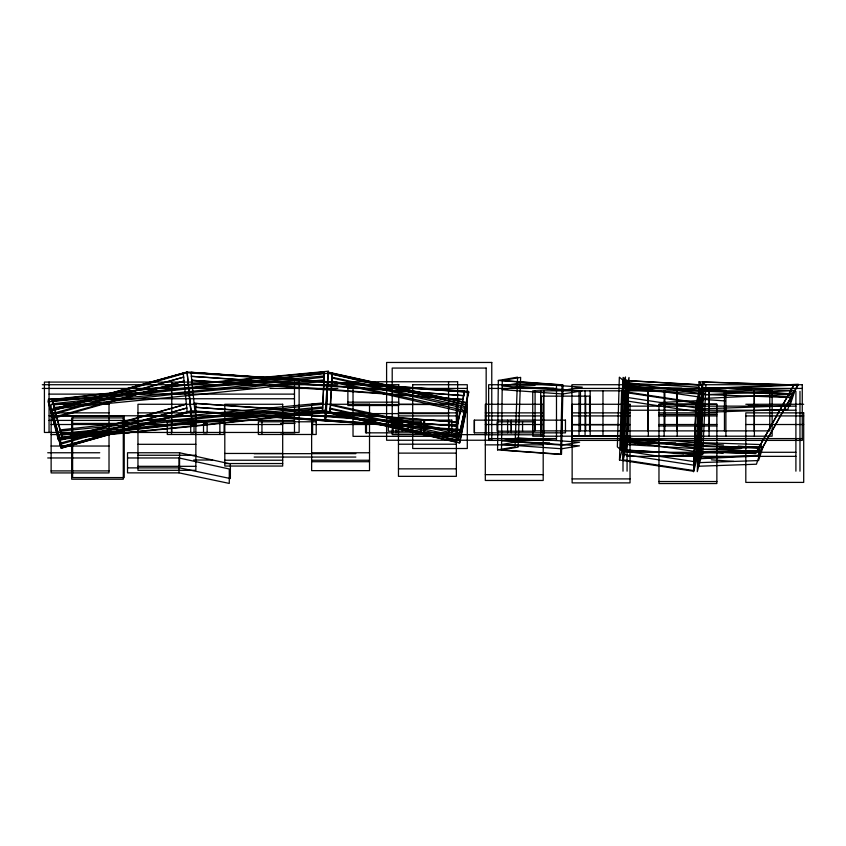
<?xml version="1.0" encoding="UTF-8"?>
<svg xmlns="http://www.w3.org/2000/svg" width="846" height="846" viewBox="0 0 846 846"><rect width="100%" height="100%" fill="white"/><g stroke="black" fill="none" stroke-linecap="round" stroke-linejoin="round"><path stroke-width="1.27" d="M579.024 436.198L579.024 390.831M580.451 430.889L580.451 390.831M628.197 430.889L628.197 390.831M658.971 404.272L716.869 404.177L716.869 483.542L658.971 483.542L658.971 404.272L716.869 404.272M664.131 436.198L664.131 390.831M664.85 430.889L664.85 390.831M676.737 430.889L676.737 390.831M497.564 449.903L498.326 380.467L517.583 377.157L515.013 446.889L497.564 449.903L560.602 454.408L562.082 385.036L498.326 380.467M501.498 449.966L502.27 380.531L520.65 377.369L518.09 447.111L501.498 449.966L561.522 454.26L563.002 384.877L502.27 380.531M468.747 392.237L468.515 391.423L187.072 371.986L191.006 411.494L61.24 448.232L51.342 411.05L187.051 372.737L468.747 392.237L458.257 440.301L325.974 411.029L326.366 412.34L459.537 442.955L467.003 405.139L328.586 373.456L328.195 372.124L466.484 402.611M187.22 412.414L61.98 446.73L51.722 409.644L183.265 373.192L187.22 412.414L61.102 448.105L51.204 410.934L183.265 373.192M460.203 429.514L191.027 410.744L191.006 411.494L460.436 430.318L468.515 391.423M194.94 411.621L324.716 419.838L456.47 429.884L194.94 411.621L190.995 372.399L464.634 391.307L456.47 429.884M62.223 438.757L52.251 399.862L188.267 384.845L324.399 371.976L322.389 412.097L192.338 426.024L62.223 438.757L62.297 437.551L192.179 423.18L187.072 371.976L51.585 409.517L61.853 446.614L191.027 410.733M187.051 372.737L187.072 371.986M190.995 372.399L464.792 391.814M619.484 460.002L621.577 391.899L625.458 376.967L623.026 446.392L619.484 460.002L693.667 471.275L696.089 403.225L621.577 391.899M623.227 459.843L625.31 391.74L629.022 377.485L626.59 446.91L623.227 459.843L693.857 470.577L696.279 402.527L625.31 391.74M620.964 449.903L623.322 380.467L619.346 377.157L617.347 446.889L620.964 449.903L698.986 454.408M624.549 449.966L626.918 380.531L623.111 377.369L621.123 447.111L624.549 449.966L698.838 454.26L702.085 384.877L626.918 380.531M697.21 458.172L699.98 388.811L798.349 384.264L758.079 455.36L697.21 458.172L693.54 471.793L695.972 403.701L699.98 388.811M700.784 458.669L703.555 389.319L798.116 384.941L757.847 456.036L700.784 458.669L697.284 471.656L699.716 403.574L703.555 389.319M696.121 451.489L699.071 381.81L793.908 384.888L755.51 453.424L696.121 451.489L699.071 454.693L702.233 385.036L623.322 380.467M699.854 451.764L702.804 382.075L793.982 385.025L755.594 453.572L699.854 451.764L702.677 454.82L705.902 385.427L702.804 382.075M322.389 412.097L324.399 371.976M325.414 421.171L328.248 371.214L188.246 384.433L48.37 399.883L48.222 401.871L58.289 439.55L192.37 426.437L326.376 412.087L326.027 410.151L192.158 422.767L58.406 437.562L58.289 439.55M325.562 421.012L327.73 382.604M326.366 412.34L328.248 371.214M329.898 412.161L332.108 373.245L466.209 402.802L457.972 440.502L329.898 412.161L330.13 412.943L459.833 442.765L467.299 404.948L332.362 374.059L332.108 373.245M330.13 412.943L332.362 374.059M324.716 419.838L327.402 381.282M456.332 429.387L464.634 391.307M52.166 401.089L188.425 387.743L324.621 373.171M328.608 373.149L188.447 388.145L48.222 401.871M192.179 423.18L322.189 410.934M626.992 390.048L664.406 388.208M675.193 389.53L699.811 388.325M660.62 402.506L698.035 400.666M625.205 444.33L649.823 443.124M637.725 444.203L662.344 442.997M672.168 443.843L696.797 442.638M658.833 456.248L683.462 455.042M671.354 456.121L695.983 454.915M42.3 384.719L255.968 384.719M270.001 384.719L337.85 384.719M42.3 388.43L255.968 388.43M270.001 388.43L337.85 388.43M347.875 388.43L398.741 388.43M412.689 388.43L467.299 388.43M488.639 388.43L556.488 388.43M571.928 388.43L802.262 388.43M49.057 394.12L294.482 394.12M49.057 398.752L294.482 398.752M347.875 402.167L398.741 402.167M745.812 404.272L803.7 404.272M353.025 404.515L448.56 404.515M627.076 406.143L795.906 406.143M627.076 410.225L795.906 410.225M51.13 412.869L109.018 412.869M137.961 412.869L195.86 412.869M224.803 412.869L282.691 412.869M311.635 412.869L369.522 412.869M398.466 412.869L456.364 412.869M485.308 412.869L543.195 412.869M572.139 412.869L630.027 412.869M658.971 412.869L716.869 412.869M353.025 413.599L448.56 413.599M658.971 414.498L716.869 414.498M49.057 415.777L294.482 415.777M51.13 415.915L109.018 415.915M137.961 415.915L195.86 415.915M224.803 415.915L282.691 415.915M311.635 415.915L369.522 415.915M398.466 415.915L456.364 415.915M485.308 415.915L543.195 415.915M572.139 415.915L630.027 415.915M658.971 415.915L716.869 415.915M745.812 415.915L803.7 415.915M49.057 420.409L294.482 420.409M73.147 423.434L129.269 423.434M280.639 423.434L294.979 423.434M51.13 424.512L109.018 424.512M137.961 424.512L195.86 424.512M224.803 424.512L282.691 424.512M311.635 424.512L369.522 424.512M398.466 424.512L456.364 424.512M485.308 424.512L543.195 424.512M572.139 424.512L630.027 424.512M658.971 424.512L716.869 424.512M745.812 424.512L803.7 424.512M572.139 424.766L630.027 424.766M658.971 425.961L716.869 425.961M73.147 432.845L129.269 432.845M280.639 432.845L294.979 432.845M51.13 434.558L109.018 434.558M485.308 434.77L543.195 434.77M572.139 435.711L630.027 435.711M488.639 438.598L556.488 438.598M571.928 438.598L802.262 438.598M398.466 444.203L456.364 444.203M137.961 444.309L195.86 444.309M485.308 444.859L543.195 444.859M51.13 446.032L109.018 446.032M627.076 452.282L795.906 452.282M47.704 452.758L99.743 452.758M127.524 467.88L179.564 467.88L230.387 478.55L230.387 463.904L179.564 452.758L127.524 452.758L127.524 472.861L178.992 472.861L229.277 483.415L229.277 468.991L178.992 457.961L127.524 457.961M311.635 452.769L369.522 452.769M398.466 453.118L456.364 453.118M224.803 453.456L282.691 453.456M254.149 453.657L355.859 453.657M137.961 455.254L195.86 455.254M627.076 456.354L795.906 456.354M254.149 457.052L355.859 457.052M47.704 457.961L99.743 457.961M193.734 460.013L212.642 460.013M224.803 460.224L282.691 460.224M311.635 460.256L369.522 460.256M311.635 461.715L369.522 461.715M224.803 463.534L282.691 463.534M137.961 466.326L195.86 466.326M398.466 468.853L456.364 468.853M51.13 470.905L109.018 470.905M485.308 474.648L543.195 474.648M572.139 478.91L630.027 478.91M658.971 481.522L716.869 481.522M510.032 384.666L535.169 385.025M528.475 387.891L553.601 388.251M511.026 439.211L536.153 439.571M524.478 442.469L549.604 442.828M625.109 384.666L647.687 385.025M659.245 387.891L681.823 388.251M622.91 439.211L645.487 439.571M653.165 442.469L675.743 442.828M729.072 388.43L751.639 390.027M768.76 392.301L791.338 393.898M703.639 388.726L726.206 390.323M765.577 395.558L788.155 397.155M702.941 399.365L725.508 400.962M748.054 404.853L770.621 406.45M700.964 443.378L723.542 444.975M738.177 446.106L760.755 447.703M719.058 446.878L741.635 448.465M717.958 448.771L740.536 450.368M700.551 451.743L723.129 453.34M711.359 459.833L733.937 461.43M699.071 381.81L702.307 385.3M52.251 399.862L62.297 437.551M48.37 399.883L58.406 437.562M188.425 387.743L192.37 426.437M799.978 391.328L799.978 471.18M795.906 391.328L795.906 471.18M769.786 390.831L769.786 430.889L535.084 430.889L535.084 390.831M754.389 390.831L754.389 436.198M754.146 390.831L754.146 430.889M725.9 390.831L725.9 436.198M724.451 390.831L724.451 430.889M709.318 390.831L709.318 430.889M709.075 390.831L709.075 436.198M677.223 390.831L677.223 436.198M648.343 390.831L648.343 436.198M647.856 390.831L647.856 430.889M627.721 390.831L627.721 436.198M627.076 391.328L627.076 471.18M623.005 391.328L623.005 471.18M602.976 390.831L602.976 436.198M590.18 390.831L590.18 436.198M589.577 430.889L589.577 396.14L541.059 396.14L541.059 430.889M585.665 396.14L585.665 430.889M585.072 390.831L585.072 436.198M561.881 420.145L561.881 432.845M543.862 390.831L543.862 436.198M543.481 396.14L543.481 430.889M540.689 390.831L540.689 436.198M532.652 420.145L532.652 432.845M522.564 421.784L522.564 431.206M511.312 421.784L511.312 431.206M511.196 420.145L511.196 432.845M507.6 420.145L507.6 432.845M474.437 420.145L474.437 432.845M448.962 420.145L448.962 432.845M448.56 381.758L448.56 436.346M424.629 420.145L424.629 432.845M423.666 420.145L423.666 432.845M410.923 421.784L410.923 431.206M408.523 421.784L408.523 431.206M402.421 421.784L402.421 431.206M398.403 421.784L398.403 431.206M395.981 420.145L395.981 432.845M393.126 420.145L393.126 432.845M366.498 420.145L366.498 432.845M312.608 421.784L312.608 434.484M294.482 382.075L294.482 432.454M261.953 421.784L261.953 434.484M219.875 421.784L219.875 434.484M179.564 452.758L179.564 467.88M178.992 457.961L178.992 472.861M171.77 382.075L171.77 432.454M171.505 421.784L171.505 434.484M49.057 382.075L49.057 432.454M412.689 384.719L412.689 448.507L467.299 448.507L467.299 384.719L412.689 384.719M802.262 384.719L802.262 440.406L571.928 440.406L571.928 384.719L802.262 384.719M186.427 404.092L59.484 440.48L60.203 439.137L186.427 404.092M194.146 403.299L458.151 422.207L325.224 412.055L194.146 403.299M194.548 407.233L457.316 426.046L324.97 415.946L194.548 407.233M186.818 408.026L60.383 444.266L61.102 442.934L186.818 408.026M183.667 377.115L53.256 414.392L54.007 413.049L183.667 377.115M191.397 376.333L463.946 395.653L327.011 385.321L191.397 376.333M191.799 380.266L463.111 399.502L326.746 389.202L191.799 380.266M184.068 381.049L54.155 418.178L54.905 416.845L184.068 381.049M60.256 429.884L60.182 431.1L191.545 418.252L322.844 404.187L322.633 403.003L191.386 415.375L60.256 429.884M61.272 433.723L61.198 434.929L191.947 422.133L322.622 408.142L322.411 406.968L191.778 419.278L61.272 433.723M53.277 403.69L53.192 404.917L188.827 391.635L324.388 377.126L324.177 375.941L188.669 388.748L53.277 403.69M54.292 407.529L54.207 408.734L189.218 395.516L324.166 381.081L323.944 379.896L189.06 392.65L54.292 407.529M628.832 382.974L625.152 397.123L696.089 407.899L699.98 393.443L628.832 382.974M628.705 386.622L625.035 400.708L695.962 411.473L699.832 397.091L628.705 386.622M626.907 437.784L623.502 450.886L694.175 461.62L697.791 448.211L626.907 437.784M626.78 441.432L623.386 454.471L694.048 465.205L697.643 451.859L626.78 441.432M703.333 394.786L699.526 408.946L789.889 405.773L794.944 390.556L703.333 394.786M703.195 398.445L699.399 412.531L787.795 409.422L792.818 394.299L703.195 398.445M701.144 449.543L697.601 462.699L758.545 460.562L763.145 446.677L701.144 449.543M701.006 453.202L697.474 466.283L756.451 464.211L761.03 450.421L701.006 453.202M520.449 382.868L502.207 386.009L562.886 390.355L582.27 387.161L520.449 382.868M520.322 386.537L502.164 389.668L562.812 394.003L582.101 390.831L520.322 386.537M518.429 437.932L501.604 440.829L561.723 445.133L579.637 442.183L518.429 437.932M518.302 441.601L501.562 444.478L561.638 448.782L579.457 445.842L518.302 441.601M491.769 362.458L386.601 362.458L386.601 440.237L491.769 440.237L491.769 362.458M486.164 368.063L392.206 368.063L392.206 434.633L486.164 434.633L486.164 368.063M457.633 381.758L353.025 381.758L353.025 436.346L457.633 436.346L457.633 381.758M299.124 382.075L44.415 382.075L44.415 432.454L299.124 432.454L299.124 382.075M398.741 384.719L347.875 384.719L347.875 405.53L398.741 405.53L398.741 384.719M556.488 384.719L488.639 384.719L488.639 440.406L556.488 440.406L556.488 384.719M772.134 390.831L532.747 390.831L532.747 436.198L772.134 436.198L772.134 390.831M109.018 404.272L51.13 404.272L51.13 472.925L109.018 472.925L109.018 404.272M195.86 404.272L137.961 404.272L137.961 470.313L195.86 470.313L195.86 404.272M282.691 404.272L224.803 404.272L224.803 466.051L282.691 466.051L282.691 404.272M369.522 404.272L311.635 404.272L311.635 470.64L369.522 470.64L369.522 404.272M456.364 404.272L398.466 404.272L398.466 476.34L456.364 476.34L456.364 404.272M543.195 404.272L485.308 404.272L485.308 480.465L543.195 480.465L543.195 404.272M630.027 404.272L572.139 404.272L572.139 482.886L630.027 482.886L630.027 404.272M803.7 412.869L745.812 412.869L745.812 482.4L803.7 482.4L803.7 412.869M124.225 416.264L72.619 416.264L72.619 477.578L124.225 477.578L124.225 416.264M123.283 417.903L71.677 417.903L71.677 479.217L123.283 479.217L123.283 417.903M451.817 420.145L365.535 420.145L365.535 432.845L451.817 432.845L451.817 420.145M565.466 420.145L474.246 420.145L474.246 432.845L565.466 432.845L565.466 420.145M224.105 421.784L167.275 421.784L167.275 434.484L224.105 434.484L224.105 421.784M316.203 421.784L258.347 421.784L258.347 434.484L316.203 434.484L316.203 421.784M421.044 421.784L388.282 421.784L388.282 431.206L421.044 431.206L421.044 421.784M534.735 421.784L497.099 421.784L497.099 431.206L534.735 431.206L534.735 421.784M194.041 423.434L190.72 423.434L190.72 432.845L194.041 432.845L194.041 423.434M207.133 423.434L203.526 423.434L203.526 432.845L207.133 432.845L207.133 423.434M790.957 390.44L702.571 387.574L705.649 390.905L792.861 393.95L790.957 390.44M788.937 394.046L702.413 391.243L705.479 394.564L790.83 397.535L788.937 394.046M760.639 444.552L700.234 442.585L703.1 445.683L762.383 447.756L760.639 444.552M758.619 448.158L700.086 446.254L702.931 449.342L760.353 451.341L758.619 448.158M698.669 387.161L622.952 382.868L626.727 386.009L701.831 390.355L698.669 387.161M698.51 390.831L622.846 386.537L626.6 389.668L701.662 394.003L698.51 390.831M696.343 442.183L621.387 437.932L624.866 440.829L699.261 445.133L696.343 442.183M696.195 445.842L621.281 441.601L624.739 444.478L699.092 448.782L696.195 445.842M463.82 406.27L331.886 377.189L332.129 378.003L464.983 408.407L463.82 406.27M463.016 410.088L331.664 381.134L331.907 381.937L464.179 412.214L463.016 410.088M458.268 432.57L330.352 404.272L330.585 405.065L459.389 434.675L458.268 432.57M457.464 436.388L330.12 408.216L330.352 408.999L458.574 438.482L457.464 436.388"/></g></svg>
